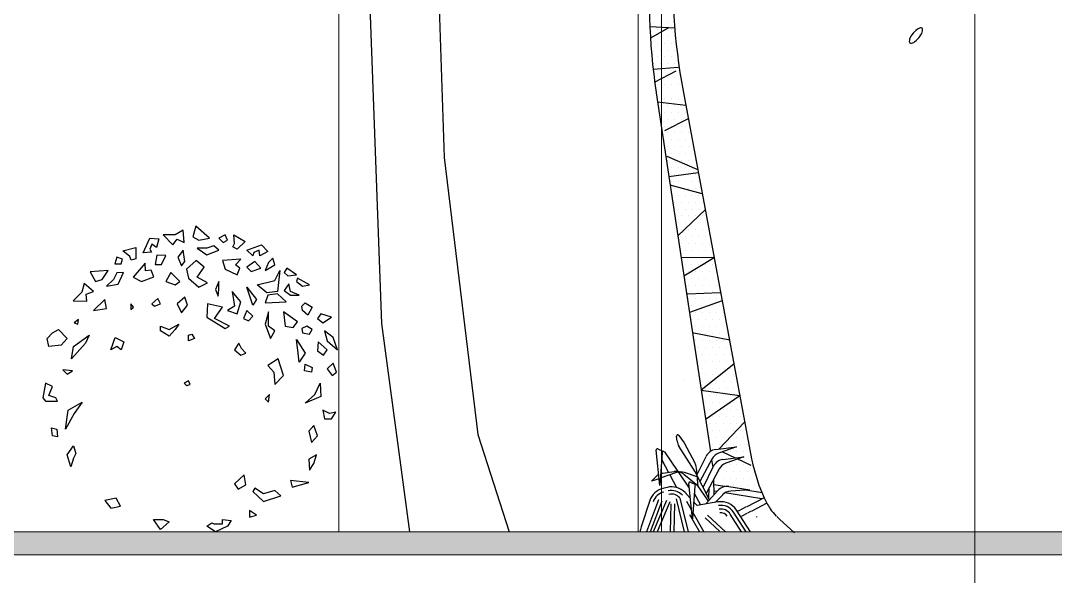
# Model space of a CAD drawing. Header units: millimetres. Extents: x 485872 to 486142, y -52344 to -52207.
# Drawn here: x 485929.5 to 485933.957, y -52339.469 to -52337.073 of the extents above; entities that cross this region are included whole.
import ezdxf

# ---------------------------------------------------------------- set-up
doc = ezdxf.new("R2010")
doc.units = ezdxf.units.MM
doc.header["$LTSCALE"] = 15
doc.linetypes.add('DASHDOTX2', pattern=[50.8, 25.4, -12.7, 0, -12.7])
doc.styles.add('ATTR', font='romans.shx', dxfattribs={"width": 0.8, "height": 0.7})

# ---------------------------------------------------------------- blocks, each defined once
blk = doc.blocks.new('A$C1FC02FEC')
at = {"color": 72}
for points in [[(0.2908, 0.7186), (0.314, 0.6943), (0.3245, 0.7078), (0.3414, 0.6997), (0.3393, 0.7294), (0.3203, 0.7186)], [(0.3695, 0.7393), (0.3625, 0.7132), (0.3772, 0.7051), (0.4025, 0.7105)], [(0.2429, 0.6751), (0.2587, 0.71), (0.2806, 0.7089), (0.2748, 0.6879), (0.2638, 0.6959), (0.2587, 0.6832), (0.2629, 0.676)], [(0.4404, 0.7186), (0.4257, 0.7105), (0.4362, 0.6997), (0.4468, 0.7051)], [(0.4594, 0.6889), (0.4636, 0.697), (0.4615, 0.7186), (0.4889, 0.7024), (0.4699, 0.6835)], [(0.2134, 0.657), (0.2106, 0.6657), (0.1938, 0.6795), (0.2247, 0.6874), (0.2246, 0.6606)], [(0.3393, 0.6808), (0.3266, 0.6646), (0.3351, 0.643), (0.3435, 0.6538)], [(0.373, 0.6862), (0.3962, 0.67), (0.4257, 0.6808), (0.413, 0.6916), (0.3962, 0.6862)], [(0.4931, 0.6808), (0.5289, 0.6943), (0.5437, 0.6781), (0.5247, 0.6673), (0.5226, 0.6808), (0.51, 0.6754), (0.5079, 0.6673)], [(0.1789, 0.6646), (0.1742, 0.6484), (0.1893, 0.6482), (0.193, 0.6595)], [(0.2754, 0.6694), (0.2716, 0.6464), (0.2867, 0.6462), (0.2973, 0.6684)], [(0.3709, 0.6565), (0.3477, 0.6349), (0.3519, 0.6133), (0.3772, 0.5917), (0.3983, 0.6025), (0.373, 0.616), (0.3899, 0.6403)], [(0.4784, 0.6592), (0.4341, 0.6565), (0.4404, 0.6349), (0.4699, 0.6214), (0.4763, 0.6376), (0.4657, 0.6457)], [(0.5121, 0.6538), (0.4931, 0.6403), (0.5037, 0.6295), (0.5268, 0.6376)], [(0.5563, 0.6619), (0.5458, 0.6511), (0.5374, 0.6322), (0.5605, 0.6457)], [(0.1141, 0.629), (0.1276, 0.6056), (0.1438, 0.6103), (0.1578, 0.632)], [(0.1542, 0.594), (0.182, 0.5989), (0.1952, 0.6274), (0.1787, 0.6261), (0.1706, 0.6104)], [(0.2478, 0.6494), (0.2184, 0.6162), (0.2382, 0.6053), (0.2686, 0.6167), (0.2616, 0.6326), (0.2484, 0.6309)], [(0.3098, 0.6268), (0.2971, 0.6052), (0.3203, 0.5971), (0.3309, 0.6052)], [(0.5184, 0.5971), (0.5605, 0.6079), (0.5732, 0.6322), (0.5669, 0.5808), (0.5416, 0.5781)], [(0.5901, 0.6376), (0.5837, 0.6268), (0.5922, 0.6187), (0.6132, 0.6214)], [(0.0731, 0.5588), (0.1067, 0.558), (0.1046, 0.575), (0.1223, 0.5812), (0.0998, 0.6007), (0.094, 0.5796)], [(0.4257, 0.6052), (0.4173, 0.5862), (0.4236, 0.57), (0.4257, 0.5862)], [(0.6153, 0.6133), (0.6132, 0.6052), (0.628, 0.5944), (0.6448, 0.5971)], [(0.4573, 0.5808), (0.4636, 0.5457), (0.4468, 0.5349), (0.4699, 0.5268), (0.4784, 0.5565)], [(0.5079, 0.5484), (0.4931, 0.5917), (0.5163, 0.5619)], [(0.5437, 0.5727), (0.5374, 0.5538), (0.5879, 0.5565), (0.5669, 0.5754)], [(0.5943, 0.5998), (0.5837, 0.5835), (0.5985, 0.5727), (0.6196, 0.5727), (0.5985, 0.5808)], [(0.1496, 0.5619), (0.1222, 0.5349), (0.1538, 0.5403)], [(0.2128, 0.5511), (0.2128, 0.5376), (0.2192, 0.543)], [(0.2782, 0.5646), (0.2634, 0.5511), (0.2697, 0.5457), (0.2845, 0.5511)], [(0.3435, 0.5673), (0.3245, 0.5511), (0.3351, 0.5295), (0.3498, 0.5484)], [(0.3983, 0.5511), (0.3962, 0.5187), (0.4404, 0.4917), (0.451, 0.4971), (0.4151, 0.516), (0.4341, 0.543)], [(0.6406, 0.5241), (0.628, 0.5349), (0.6259, 0.5457), (0.6343, 0.5538), (0.6512, 0.543)], [(0.4931, 0.5349), (0.4847, 0.516), (0.4973, 0.5106), (0.5079, 0.5214)], [(0.5458, 0.5322), (0.5374, 0.5025), (0.55, 0.4674), (0.5605, 0.4863), (0.5458, 0.4971)], [(0.5816, 0.5322), (0.5858, 0.4971), (0.6048, 0.4944), (0.6153, 0.5079)], [(0.6722, 0.5268), (0.6638, 0.516), (0.6765, 0.5052), (0.6975, 0.5187)], [(0.0864, 0.5133), (0.0759, 0.5052), (0.0843, 0.5025)], [(0.3203, 0.489), (0.3056, 0.4728), (0.2845, 0.4863), (0.2845, 0.4971), (0.3056, 0.489), (0.3287, 0.5025)], [(0.0232, 0.4809), (0.0379, 0.489), (0.059, 0.4674), (0.0443, 0.4512), (0.0148, 0.4485), (0.0105, 0.4674)], [(0.0695, 0.4187), (0.0738, 0.4485), (0.1117, 0.4755), (0.1033, 0.4566)], [(0.3519, 0.4755), (0.3604, 0.4782), (0.3667, 0.4674), (0.3519, 0.462)], [(0.6512, 0.489), (0.6385, 0.4971), (0.6259, 0.4917), (0.628, 0.4809), (0.6448, 0.4782)], [(0.6807, 0.4863), (0.687, 0.462), (0.7123, 0.4404), (0.7017, 0.4701)], [(0.1644, 0.4404), (0.1749, 0.4701), (0.196, 0.4593), (0.1897, 0.4404), (0.1791, 0.4485)], [(0.4741, 0.4566), (0.4636, 0.4404), (0.4784, 0.4269), (0.491, 0.4323), (0.4805, 0.4431)], [(0.6132, 0.4647), (0.6343, 0.4323), (0.6196, 0.4106), (0.6174, 0.4323)], [(0.6659, 0.4593), (0.6638, 0.4377), (0.6786, 0.4269), (0.687, 0.4404)], [(0.5437, 0.4025), (0.5584, 0.3863), (0.5605, 0.3566), (0.5816, 0.3782), (0.569, 0.4187)], [(0.6512, 0.3971), (0.6491, 0.3863), (0.6322, 0.389), (0.6343, 0.4052)], [(0.687, 0.3944), (0.6996, 0.3782), (0.7102, 0.3863), (0.7017, 0.4079)], [(0.0485, 0.3917), (0.059, 0.3809), (0.0716, 0.389)], [(0.0232, 0.3512), (0.0063, 0.3593), (0, 0.3242), (0.0063, 0.3161), (0.0358, 0.3161), (0.0316, 0.3242), (0.0148, 0.3296)], [(0.3519, 0.3647), (0.3414, 0.3593), (0.3477, 0.3539), (0.3561, 0.3566)], [(0.6701, 0.3593), (0.6722, 0.3269), (0.6343, 0.3107), (0.6575, 0.3323)], [(0.5479, 0.3323), (0.5374, 0.3215), (0.5458, 0.3134)], [(0.0548, 0.2485), (0.0611, 0.2945), (0.0948, 0.3134), (0.0759, 0.2864)], [(0.6765, 0.2945), (0.6807, 0.2729), (0.6975, 0.2729), (0.7081, 0.2891), (0.6933, 0.2864)], [(0.0337, 0.2485), (0.0358, 0.2296), (0.0232, 0.2323), (0.0211, 0.2512)], [(0.6554, 0.2567), (0.6427, 0.2431), (0.6491, 0.2161), (0.6638, 0.2323)], [(0.0674, 0.1567), (0.059, 0.1864), (0.0738, 0.208), (0.0801, 0.1891), (0.0738, 0.1783)], [(0.6617, 0.1864), (0.6427, 0.1756), (0.6448, 0.1486), (0.6554, 0.1648)], [(0.4868, 0.1378), (0.4636, 0.1162), (0.472, 0.1027), (0.491, 0.1135)], [(0.5121, 0.1054), (0.5079, 0.0973), (0.5332, 0.0729), (0.5753, 0.0865), (0.5605, 0.1), (0.5332, 0.0919)], [(0.5985, 0.1243), (0.6027, 0.1081), (0.6427, 0.1189)], [(0.177, 0.081), (0.1496, 0.0756), (0.1644, 0.0567), (0.1876, 0.0621)], [(0.4994, 0.0351), (0.5163, 0.0405), (0.4994, 0.0513)], [(0.2845, 0.0054), (0.2676, 0.0297), (0.2908, 0.0297), (0.3056, 0.0243)], [(0.4173, 0), (0.3962, 0.0135), (0.4088, 0.0216), (0.413, 0.0189), (0.4341, 0.0189), (0.4341, 0.0297), (0.4552, 0.027), (0.4468, 0.0135)]]:
    blk.add_lwpolyline(points, close=True, dxfattribs=at)
at = {"color": 72, "style": 'ATTR', "width": 0.8, "flags": 9}
blk.add_attdef('ESTCODE', (0.3561, 0.3566), '', height=0.00445, dxfattribs=at)
blk = doc.blocks.new('m4')
at = {"extrusion": (0, 0, -1)}
blk.add_ellipse((1152957.26, 193760.64), major_axis=(2.18, 2.62), ratio=0.38819, start_param=3.141593, end_param=9.424778, dxfattribs=at)
blk = doc.blocks.new('E39')
at = {"color": 47}
for p, q in [((36.7821, 13.516), (36.8153, 12.4644)), ((36.8153, 12.4644), (36.8929, 11.8249)), ((36.6712, 12.0807), (36.7355, 11.6)), ((36.8929, 11.8249), (36.9652, 11.6))]:
    blk.add_line(p, q, dxfattribs=at)
at = {"color": 45}
blk.add_line((36.638, 12.976), (36.6712, 12.0807), dxfattribs=at)
blk = doc.blocks.new('e48')
at = {"color": 49}
for p, q in [((26.3501, 8.3436), (26.274, 8.3476)), ((26.2757, 8.3404), (26.2757, 8.3404)), ((26.3307, 8.3444), (26.2758, 8.313)), ((26.2969, 8.3404), (26.2969, 8.3404)), ((26.3181, 8.3404), (26.3181, 8.3404)), ((26.3393, 8.3404), (26.3393, 8.3404)), ((26.2863, 8.3192), (26.2863, 8.3192)), ((26.3075, 8.3192), (26.3075, 8.3192)), ((26.3287, 8.3192), (26.3287, 8.3192)), ((26.3499, 8.3192), (26.3499, 8.3192)), ((26.2863, 8.2768), (26.2863, 8.2768)), ((26.2969, 8.298), (26.2969, 8.298)), ((26.3075, 8.2768), (26.3075, 8.2768)), ((26.3181, 8.298), (26.3181, 8.298)), ((26.3287, 8.2768), (26.3287, 8.2768)), ((26.3393, 8.298), (26.3393, 8.298)), ((26.3499, 8.2768), (26.3499, 8.2768)), ((26.2969, 8.2556), (26.2969, 8.2556)), ((26.3181, 8.2556), (26.3181, 8.2556)), ((26.3393, 8.2556), (26.3393, 8.2556)), ((26.2841, 8.2183), (26.3604, 8.2238)), ((26.2863, 8.2344), (26.2863, 8.2344)), ((26.2884, 8.1779), (26.3549, 8.2132)), ((26.2969, 8.2132), (26.2969, 8.2132)), ((26.3075, 8.2344), (26.3075, 8.2344)), ((26.3181, 8.2132), (26.3181, 8.2132)), ((26.3287, 8.2344), (26.3287, 8.2344)), ((26.3393, 8.2132), (26.3393, 8.2132)), ((26.3499, 8.2344), (26.3499, 8.2344)), ((26.3605, 8.2132), (26.3605, 8.2132)), ((26.3075, 8.192), (26.3075, 8.192)), ((26.3287, 8.192), (26.3287, 8.192)), ((26.3499, 8.192), (26.3499, 8.192)), ((26.2969, 8.1708), (26.2969, 8.1708)), ((26.3181, 8.1708), (26.3181, 8.1708)), ((26.3393, 8.1708), (26.3393, 8.1708)), ((26.3605, 8.1708), (26.3605, 8.1708)), ((26.2969, 8.1285), (26.2969, 8.1285)), ((26.3838, 8.1072), (26.2978, 8.117)), ((26.3181, 8.1285), (26.3181, 8.1285)), ((26.3393, 8.1285), (26.3393, 8.1285)), ((26.3605, 8.1285), (26.3605, 8.1285)), ((26.3075, 8.1073), (26.3075, 8.1073)), ((26.3181, 8.0861), (26.3181, 8.0861)), ((26.3287, 8.1073), (26.3287, 8.1073)), ((26.3393, 8.0861), (26.3393, 8.0861)), ((26.3499, 8.1073), (26.3499, 8.1073)), ((26.3605, 8.0861), (26.3605, 8.0861)), ((26.3711, 8.1073), (26.3711, 8.1073)), ((26.3817, 8.0861), (26.3817, 8.0861)), ((26.3287, 8.0225), (26.3287, 8.0225)), ((26.3499, 8.0225), (26.3499, 8.0225)), ((26.3711, 8.0225), (26.3711, 8.0225)), ((26.3923, 8.0225), (26.3923, 8.0225)), ((26.3181, 8.0013), (26.3181, 8.0013)), ((26.3393, 8.0013), (26.3393, 8.0013)), ((26.3605, 8.0013), (26.3605, 8.0013)), ((26.3817, 8.0013), (26.3817, 8.0013)), ((26.4029, 8.0013), (26.4029, 8.0013)), ((26.3287, 7.9801), (26.3287, 7.9801)), ((26.3393, 7.9589), (26.3393, 7.9589)), ((26.3499, 7.9801), (26.3499, 7.9801)), ((26.3605, 7.9589), (26.3605, 7.9589)), ((26.3711, 7.9801), (26.3711, 7.9801)), ((26.3817, 7.9589), (26.3817, 7.9589)), ((26.3923, 7.9801), (26.3923, 7.9801)), ((26.4029, 7.9589), (26.4029, 7.9589)), ((26.3287, 7.9377), (26.3287, 7.9377)), ((26.3499, 7.9377), (26.3499, 7.9377)), ((26.3711, 7.9377), (26.3711, 7.9377)), ((26.3923, 7.9377), (26.3923, 7.9377)), ((26.3393, 7.9166), (26.3393, 7.9166)), ((26.3499, 7.8954), (26.3499, 7.8954)), ((26.3605, 7.9166), (26.3605, 7.9166)), ((26.3711, 7.8954), (26.3711, 7.8954)), ((26.3817, 7.9166), (26.3817, 7.9166)), ((26.3923, 7.8954), (26.3923, 7.8954)), ((26.4029, 7.9166), (26.4029, 7.9166)), ((26.3393, 7.8742), (26.3393, 7.8742)), ((26.3605, 7.8742), (26.3605, 7.8742)), ((26.3817, 7.8742), (26.3817, 7.8742)), ((26.4029, 7.8742), (26.4029, 7.8742)), ((26.3499, 7.853), (26.3499, 7.853)), ((26.3605, 7.8318), (26.3605, 7.8318)), ((26.3711, 7.853), (26.3711, 7.853)), ((26.3817, 7.8318), (26.3817, 7.8318)), ((26.3923, 7.853), (26.3923, 7.853)), ((26.4029, 7.8318), (26.4029, 7.8318)), ((26.3499, 7.8106), (26.3499, 7.8106)), ((26.3711, 7.8106), (26.3711, 7.8106)), ((26.3923, 7.8106), (26.3923, 7.8106)), ((26.3605, 7.747), (26.3605, 7.747)), ((26.3817, 7.747), (26.3817, 7.747)), ((26.4029, 7.747), (26.4029, 7.747)), ((26.4241, 7.747), (26.4241, 7.747)), ((26.4453, 7.747), (26.4453, 7.747)), ((26.3605, 7.7046), (26.3605, 7.7046)), ((26.3711, 7.7258), (26.3711, 7.7258)), ((26.3817, 7.7046), (26.3817, 7.7046)), ((26.3923, 7.7258), (26.3923, 7.7258)), ((26.4029, 7.7046), (26.4029, 7.7046)), ((26.4135, 7.7258), (26.4135, 7.7258)), ((26.4241, 7.7046), (26.4241, 7.7046)), ((26.4347, 7.7258), (26.4347, 7.7258)), ((26.4453, 7.7046), (26.4453, 7.7046)), ((26.3711, 7.6835), (26.3711, 7.6835)), ((26.3923, 7.6835), (26.3923, 7.6835)), ((26.4135, 7.6835), (26.4135, 7.6835)), ((26.4347, 7.6835), (26.4347, 7.6835)), ((26.4559, 7.6835), (26.4559, 7.6835)), ((26.3703, 7.6406), (26.4732, 7.6417)), ((26.3711, 7.6411), (26.3711, 7.6411)), ((26.3817, 7.6623), (26.3817, 7.6623)), ((26.3923, 7.6411), (26.3923, 7.6411)), ((26.4029, 7.6623), (26.4029, 7.6623)), ((26.4135, 7.6411), (26.4135, 7.6411)), ((26.4241, 7.6623), (26.4241, 7.6623)), ((26.4347, 7.6411), (26.4347, 7.6411)), ((26.4453, 7.6623), (26.4453, 7.6623)), ((26.4559, 7.6411), (26.4559, 7.6411)), ((26.3817, 7.6199), (26.3817, 7.6199)), ((26.4029, 7.6199), (26.4029, 7.6199)), ((26.4241, 7.6199), (26.4241, 7.6199)), ((26.4453, 7.6199), (26.4453, 7.6199)), ((26.4664, 7.6199), (26.4664, 7.6199)), ((26.3923, 7.5987), (26.3923, 7.5987)), ((26.4135, 7.5987), (26.4135, 7.5987)), ((26.4347, 7.5987), (26.4347, 7.5987)), ((26.4559, 7.5987), (26.4559, 7.5987)), ((26.477, 7.5987), (26.477, 7.5987)), ((26.4135, 7.4292), (26.4135, 7.4292)), ((26.4347, 7.4292), (26.4347, 7.4292)), ((26.4559, 7.4292), (26.4559, 7.4292)), ((26.477, 7.4292), (26.477, 7.4292)), ((26.4982, 7.4292), (26.4982, 7.4292)), ((26.4037, 7.4111), (26.5186, 7.3884)), ((26.4135, 7.3868), (26.4135, 7.3868)), ((26.4241, 7.408), (26.4241, 7.408)), ((26.4347, 7.3868), (26.4347, 7.3868)), ((26.4453, 7.408), (26.4453, 7.408)), ((26.4559, 7.3868), (26.4559, 7.3868)), ((26.4664, 7.408), (26.4664, 7.408)), ((26.477, 7.3868), (26.477, 7.3868)), ((26.4876, 7.408), (26.4876, 7.408)), ((26.4982, 7.3868), (26.4982, 7.3868)), ((26.5088, 7.408), (26.5088, 7.408)), ((26.4241, 7.3656), (26.4241, 7.3656)), ((26.4453, 7.3656), (26.4453, 7.3656)), ((26.4664, 7.3656), (26.4664, 7.3656)), ((26.4876, 7.3656), (26.4876, 7.3656)), ((26.5088, 7.3656), (26.5088, 7.3656)), ((26.4241, 7.3232), (26.4241, 7.3232)), ((26.4347, 7.3444), (26.4347, 7.3444)), ((26.4453, 7.3232), (26.4453, 7.3232)), ((26.4559, 7.3444), (26.4559, 7.3444)), ((26.4664, 7.3232), (26.4664, 7.3232)), ((26.477, 7.3444), (26.477, 7.3444)), ((26.4876, 7.3232), (26.4876, 7.3232)), ((26.4982, 7.3444), (26.4982, 7.3444)), ((26.5088, 7.3232), (26.5088, 7.3232)), ((26.5194, 7.3444), (26.5194, 7.3444)), ((26.5311, 7.3139), (26.4311, 7.2341)), ((26.4347, 7.302), (26.4347, 7.302)), ((26.477, 7.302), (26.477, 7.302)), ((26.4982, 7.302), (26.4982, 7.302)), ((26.5194, 7.302), (26.5194, 7.302)), ((26.4241, 7.2808), (26.4241, 7.2808)), ((26.4347, 7.2596), (26.4347, 7.2596)), ((26.4453, 7.2808), (26.4453, 7.2808)), ((26.4559, 7.2596), (26.4559, 7.2596)), ((26.4664, 7.2808), (26.4664, 7.2808)), ((26.477, 7.2596), (26.477, 7.2596)), ((26.4876, 7.2808), (26.4876, 7.2808)), ((26.4982, 7.2596), (26.4982, 7.2596)), ((26.5088, 7.2808), (26.5088, 7.2808)), ((26.5194, 7.2596), (26.5194, 7.2596)), ((26.53, 7.2808), (26.53, 7.2808)), ((26.5406, 7.2596), (26.5406, 7.2596)), ((26.431, 7.2345), (26.5488, 7.2181)), ((26.4453, 7.2385), (26.4453, 7.2385)), ((26.4664, 7.2385), (26.4664, 7.2385)), ((26.4876, 7.2385), (26.4876, 7.2385)), ((26.5088, 7.2385), (26.5088, 7.2385)), ((26.53, 7.2385), (26.53, 7.2385)), ((26.4347, 7.2173), (26.4347, 7.2173)), ((26.4347, 7.2173), (26.4347, 7.2173)), ((26.4453, 7.1961), (26.4453, 7.1961)), ((26.4453, 7.1961), (26.4453, 7.1961)), ((26.4559, 7.2173), (26.4559, 7.2173)), ((26.4559, 7.2173), (26.4559, 7.2173)), ((26.4664, 7.1961), (26.4664, 7.1961)), ((26.4664, 7.1961), (26.4664, 7.1961)), ((26.477, 7.2173), (26.477, 7.2173)), ((26.477, 7.2173), (26.477, 7.2173)), ((26.4876, 7.1961), (26.4876, 7.1961)), ((26.4876, 7.1961), (26.4876, 7.1961)), ((26.4982, 7.2173), (26.4982, 7.2173)), ((26.4982, 7.2173), (26.4982, 7.2173)), ((26.5088, 7.1961), (26.5088, 7.1961)), ((26.5088, 7.1961), (26.5088, 7.1961)), ((26.5194, 7.2173), (26.5194, 7.2173)), ((26.5194, 7.2173), (26.5194, 7.2173)), ((26.53, 7.1961), (26.53, 7.1961)), ((26.5406, 7.2173), (26.5406, 7.2173)), ((26.5406, 7.2173), (26.5406, 7.2173)), ((26.5512, 7.1961), (26.5512, 7.1961)), ((26.4559, 7.1749), (26.4559, 7.1749)), ((26.4559, 7.1749), (26.4559, 7.1749)), ((26.477, 7.1749), (26.477, 7.1749)), ((26.477, 7.1749), (26.477, 7.1749)), ((26.4982, 7.1749), (26.4982, 7.1749)), ((26.5194, 7.1749), (26.5194, 7.1749)), ((26.5406, 7.1749), (26.5406, 7.1749))]:
    blk.add_line(p, q, dxfattribs=at)
at = {"color": 47}
for p, q in [((26.2863, 8.3616), (26.2863, 8.3616)), ((26.3075, 8.3616), (26.3075, 8.3616)), ((26.3287, 8.3616), (26.3287, 8.3616)), ((26.2934, 8.146), (26.4594, 7.0464)), ((26.3756, 8.1514), (26.5848, 7.0241)), ((26.3075, 8.0649), (26.3075, 8.0649)), ((26.3915, 8.0656), (26.3185, 8.0291)), ((26.3287, 8.0649), (26.3287, 8.0649)), ((26.3499, 8.0649), (26.3499, 8.0649)), ((26.3711, 8.0649), (26.3711, 8.0649)), ((26.3181, 8.0437), (26.3181, 8.0437)), ((26.3393, 8.0437), (26.3393, 8.0437)), ((26.3605, 8.0437), (26.3605, 8.0437)), ((26.3817, 8.0437), (26.3817, 8.0437)), ((26.3254, 7.951), (26.4173, 7.9115)), ((26.4135, 7.9377), (26.4135, 7.9377)), ((26.3322, 7.8891), (26.4221, 7.9009)), ((26.4135, 7.8954), (26.4135, 7.8954)), ((26.4342, 7.8356), (26.3362, 7.8627)), ((26.4241, 7.8742), (26.4241, 7.8742)), ((26.4135, 7.853), (26.4135, 7.853)), ((26.4241, 7.8318), (26.4241, 7.8318)), ((26.4135, 7.8106), (26.4135, 7.8106)), ((26.4347, 7.8106), (26.4347, 7.8106)), ((26.4439, 7.7881), (26.36, 7.7071)), ((26.3605, 7.7894), (26.3605, 7.7894)), ((26.3711, 7.7682), (26.3711, 7.7682)), ((26.3817, 7.7894), (26.3817, 7.7894)), ((26.3923, 7.7682), (26.3923, 7.7682)), ((26.4029, 7.7894), (26.4029, 7.7894)), ((26.4135, 7.7682), (26.4135, 7.7682)), ((26.4241, 7.7894), (26.4241, 7.7894)), ((26.4347, 7.7682), (26.4347, 7.7682)), ((26.4705, 7.6401), (26.3781, 7.584)), ((26.3817, 7.5775), (26.3817, 7.5775)), ((26.4029, 7.5775), (26.4029, 7.5775)), ((26.4241, 7.5775), (26.4241, 7.5775)), ((26.4453, 7.5775), (26.4453, 7.5775)), ((26.4664, 7.5775), (26.4664, 7.5775)), ((26.3923, 7.5563), (26.3923, 7.5563)), ((26.4135, 7.5563), (26.4135, 7.5563)), ((26.4347, 7.5563), (26.4347, 7.5563)), ((26.4559, 7.5563), (26.4559, 7.5563)), ((26.477, 7.5563), (26.477, 7.5563)), ((26.3888, 7.5294), (26.4896, 7.5333)), ((26.3923, 7.5139), (26.3923, 7.5139)), ((26.4029, 7.5351), (26.4029, 7.5351)), ((26.4135, 7.5139), (26.4135, 7.5139)), ((26.4241, 7.5351), (26.4241, 7.5351)), ((26.4347, 7.5139), (26.4347, 7.5139)), ((26.4453, 7.5351), (26.4453, 7.5351)), ((26.4559, 7.5139), (26.4559, 7.5139)), ((26.4664, 7.5351), (26.4664, 7.5351)), ((26.477, 7.5139), (26.477, 7.5139)), ((26.4876, 7.5351), (26.4876, 7.5351)), ((26.4954, 7.5085), (26.3951, 7.4723)), ((26.4029, 7.4927), (26.4029, 7.4927)), ((26.4241, 7.4927), (26.4241, 7.4927)), ((26.4453, 7.4927), (26.4453, 7.4927)), ((26.4664, 7.4927), (26.4664, 7.4927)), ((26.4876, 7.4927), (26.4876, 7.4927)), ((26.4029, 7.4504), (26.4029, 7.4504)), ((26.4135, 7.4716), (26.4135, 7.4716)), ((26.4241, 7.4504), (26.4241, 7.4504)), ((26.4347, 7.4716), (26.4347, 7.4716)), ((26.4453, 7.4504), (26.4453, 7.4504)), ((26.4559, 7.4716), (26.4559, 7.4716)), ((26.4664, 7.4504), (26.4664, 7.4504)), ((26.477, 7.4716), (26.477, 7.4716)), ((26.4876, 7.4504), (26.4876, 7.4504)), ((26.4982, 7.4716), (26.4982, 7.4716)), ((26.549, 7.2173), (26.4446, 7.1444)), ((26.4453, 7.1537), (26.4453, 7.1537)), ((26.4453, 7.1537), (26.4453, 7.1537)), ((26.4559, 7.1325), (26.4559, 7.1325)), ((26.4664, 7.1537), (26.4664, 7.1537)), ((26.477, 7.1325), (26.477, 7.1325)), ((26.564, 7.1365), (26.4851, 7.0535)), ((26.4876, 7.1537), (26.4876, 7.1537)), ((26.4982, 7.1325), (26.4982, 7.1325)), ((26.5088, 7.1537), (26.5088, 7.1537)), ((26.5194, 7.1325), (26.5194, 7.1325)), ((26.53, 7.1537), (26.53, 7.1537)), ((26.5406, 7.1325), (26.5406, 7.1325)), ((26.5512, 7.1537), (26.5512, 7.1537)), ((26.5618, 7.1325), (26.5618, 7.1325)), ((26.5618, 7.1325), (26.5618, 7.1325)), ((26.5618, 7.1325), (26.5618, 7.1325)), ((26.4664, 7.1113), (26.4664, 7.1113)), ((26.4876, 7.1113), (26.4876, 7.1113)), ((26.5088, 7.1113), (26.5088, 7.1113)), ((26.53, 7.1113), (26.53, 7.1113)), ((26.5512, 7.1113), (26.5512, 7.1113)), ((26.5512, 7.1113), (26.5512, 7.1113)), ((26.5512, 7.1113), (26.5512, 7.1113)), ((26.4559, 7.0901), (26.4559, 7.0901)), ((26.4664, 7.0689), (26.4664, 7.0689)), ((26.477, 7.0901), (26.477, 7.0901)), ((26.4876, 7.0689), (26.4876, 7.0689)), ((26.4982, 7.0901), (26.4982, 7.0901)), ((26.5088, 7.0689), (26.5088, 7.0689)), ((26.5088, 7.0689), (26.5088, 7.0689)), ((26.5088, 7.0689), (26.5088, 7.0689)), ((26.5194, 7.0901), (26.5194, 7.0901)), ((26.53, 7.0689), (26.53, 7.0689)), ((26.53, 7.0689), (26.53, 7.0689)), ((26.53, 7.0689), (26.53, 7.0689)), ((26.5406, 7.0901), (26.5406, 7.0901)), ((26.5406, 7.0901), (26.5406, 7.0901)), ((26.5406, 7.0901), (26.5406, 7.0901)), ((26.5512, 7.0689), (26.5512, 7.0689)), ((26.5512, 7.0689), (26.5512, 7.0689)), ((26.5512, 7.0689), (26.5512, 7.0689)), ((26.5618, 7.0901), (26.5618, 7.0901)), ((26.5618, 7.0901), (26.5618, 7.0901)), ((26.5618, 7.0901), (26.5618, 7.0901)), ((26.5724, 7.0689), (26.5724, 7.0689)), ((26.5724, 7.0689), (26.5724, 7.0689)), ((26.5724, 7.0689), (26.5724, 7.0689)), ((26.477, 7.0477), (26.477, 7.0477)), ((26.4959, 7.0449), (26.5348, 7.0267)), ((26.4982, 7.0477), (26.4982, 7.0477)), ((26.5194, 7.0477), (26.5194, 7.0477)), ((26.5406, 7.0477), (26.5406, 7.0477)), ((26.5618, 7.0477), (26.5618, 7.0477)), ((26.4631, 7.0216), (26.4668, 6.9976)), ((26.5194, 7.0054), (26.5194, 7.0054)), ((26.5406, 7.0054), (26.5406, 7.0054)), ((26.5423, 7.0232), (26.5827, 7.0043)), ((26.5618, 7.0054), (26.5618, 7.0054)), ((26.583, 7.0054), (26.583, 7.0054)), ((26.583, 7.0054), (26.583, 7.0054)), ((26.5893, 7.0054), (26.6077, 6.9426)), ((26.4876, 6.9842), (26.4876, 6.9842)), ((26.5088, 6.9842), (26.5088, 6.9842)), ((26.53, 6.9842), (26.53, 6.9842)), ((26.5512, 6.9842), (26.5512, 6.9842)), ((26.5724, 6.9842), (26.5724, 6.9842)), ((26.5936, 6.9842), (26.5936, 6.9842)), ((26.4664, 6.9418), (26.4664, 6.9418)), ((26.469, 6.9607), (26.4698, 6.9128)), ((26.5039, 6.9384), (26.4693, 6.9441)), ((26.477, 6.963), (26.477, 6.963)), ((26.4876, 6.9418), (26.4876, 6.9418)), ((26.4982, 6.963), (26.4982, 6.963)), ((26.5088, 6.9418), (26.5088, 6.9418)), ((26.5194, 6.963), (26.5194, 6.963)), ((26.53, 6.9418), (26.53, 6.9418)), ((26.5406, 6.963), (26.5406, 6.963)), ((26.5512, 6.9418), (26.5512, 6.9418)), ((26.5618, 6.963), (26.5618, 6.963)), ((26.5724, 6.9418), (26.5724, 6.9418)), ((26.583, 6.963), (26.583, 6.963)), ((26.5936, 6.9418), (26.5936, 6.9418)), ((26.6077, 6.9426), (26.6241, 6.9043)), ((26.4559, 6.9206), (26.4559, 6.9206)), ((26.4793, 6.9233), (26.4696, 6.9249)), ((26.477, 6.9206), (26.477, 6.9206)), ((26.4982, 6.9206), (26.4982, 6.9206)), ((26.6169, 6.9009), (26.504, 6.9193)), ((26.5194, 6.9206), (26.5194, 6.9206)), ((26.5406, 6.9206), (26.5406, 6.9206)), ((26.5618, 6.9206), (26.5618, 6.9206)), ((26.6174, 6.9199), (26.5683, 6.9279)), ((26.583, 6.9206), (26.583, 6.9206)), ((26.6042, 6.9206), (26.6042, 6.9206)), ((26.5689, 6.8762), (26.5459, 6.8644)), ((26.624, 6.9045), (26.5705, 6.877)), ((26.6322, 6.8876), (26.5837, 6.8626)), ((26.5458, 6.8643), (26.542, 6.8623)), ((26.555, 6.8479), (26.5522, 6.8464)), ((26.5708, 6.856), (26.5555, 6.8481)), ((26.5826, 6.8621), (26.5733, 6.8573)), ((26.6013, 6.8454), (26.602, 6.8468)), ((26.6711, 6.8384), (26.7168, 6.797))]:
    blk.add_line(p, q, dxfattribs=at)
at = {"color": 253}
blk.add_line((26.3769, 7.2632), (26.3769, 7.2632), dxfattribs=at)
at = {"color": 99}
for p, q in [((26.3575, 7.0777), (26.3555, 7.0928)), ((26.3623, 7.0955), (26.3788, 7.0728)), ((26.3788, 7.0728), (26.4119, 7.0112)), ((26.3043, 6.9417), (26.2933, 7.0502)), ((26.3117, 7.043), (26.3043, 6.9417)), ((26.3186, 7.0448), (26.3598, 6.9846)), ((26.4752, 7.0522), (26.5397, 7.0607)), ((26.5397, 7.0607), (26.4844, 7.0407)), ((26.3101, 7.0206), (26.3308, 6.9821)), ((26.4182, 6.9737), (26.4462, 7.0313)), ((26.464, 7.0231), (26.4272, 6.9546)), ((26.4974, 7.0218), (26.5618, 7.0302)), ((26.4982, 7.0054), (26.4982, 7.0054)), ((26.5618, 7.0302), (26.5065, 7.0102)), ((26.3555, 6.9816), (26.3059, 6.9642)), ((26.3138, 6.9796), (26.3487, 6.9846)), ((26.3349, 6.9744), (26.3555, 6.9359)), ((26.4187, 6.9682), (26.3804, 6.9816)), ((26.4162, 6.9966), (26.4212, 6.9391)), ((26.4368, 6.9358), (26.4684, 7.0008)), ((26.4861, 6.9926), (26.446, 6.9179)), ((26.2792, 6.9548), (26.2917, 6.9681)), ((26.3021, 6.9629), (26.2792, 6.9548)), ((26.3983, 6.9525), (26.4152, 6.9435)), ((26.4116, 6.9413), (26.4042, 6.84)), ((26.4185, 6.9431), (26.4524, 6.8935)), ((26.3271, 6.9363), (26.3135, 6.933)), ((26.3978, 6.9031), (26.3819, 6.9201)), ((26.41, 6.9189), (26.4294, 6.8828)), ((26.4451, 6.8854), (26.4821, 6.9265)), ((26.4544, 6.9334), (26.4534, 6.9035)), ((26.4969, 6.9136), (26.474, 6.8903)), ((26.5158, 6.9385), (26.5801, 6.9287)), ((26.5801, 6.9287), (26.5214, 6.9249)), ((26.2734, 6.8957), (26.2468, 6.8149)), ((26.3, 6.8978), (26.2632, 6.8)), ((26.3246, 6.8958), (26.2843, 6.8)), ((26.3351, 6.8914), (26.2966, 6.8)), ((26.3385, 6.8859), (26.3357, 6.8)), ((26.3498, 6.8856), (26.347, 6.8)), ((26.3543, 6.9008), (26.3791, 6.8)), ((26.3859, 6.8938), (26.4016, 6.8661)), ((26.4185, 6.881), (26.408, 6.8921)), ((26.4825, 6.8917), (26.4185, 6.881)), ((26.3958, 6.8534), (26.4259, 6.8)), ((26.4056, 6.8589), (26.4389, 6.8)), ((26.4509, 6.8508), (26.5054, 6.8)), ((26.5548, 6.8004), (26.5203, 6.8542)), ((26.5684, 6.8001), (26.5298, 6.8603)), ((26.582, 6.7999), (26.5393, 6.8664)), ((26.4432, 6.8425), (26.4868, 6.8018))]:
    blk.add_line(p, q, dxfattribs=at)
at = {"color": 97}
for p, q in [((26.2982, 7.054), (26.3156, 7.0459)), ((26.4112, 6.9857), (26.363, 7.0623)), ((26.3606, 6.9834), (26.3947, 6.9335)), ((26.3775, 6.9768), (26.421, 6.9422)), ((26.4563, 6.8978), (26.4112, 6.9857)), ((26.4042, 6.84), (26.3932, 6.9485)), ((26.3105, 6.8938), (26.2753, 6.8)), ((26.3653, 6.9035), (26.3908, 6.8))]:
    blk.add_line(p, q, dxfattribs=at)
at = {"color": 47}
for centre, radius, start, end in [((28.1559, 8.4272), 1.8836, 174.5474, 188.5836), ((28.2276, 8.4951), 1.8836, 176.4772, 190.5135), ((26.77, 7.0584), 0.1884, 190.5135, 196.3627), ((26.7973, 6.9781), 0.1884, 203.0722, 214.4919), ((26.7973, 6.9781), 0.1884, 214.7711, 223.5689), ((26.7973, 6.9781), 0.1884, 224.2985, 227.9)]:
    blk.add_arc(centre, radius, start, end, dxfattribs=at)
at = {"color": 99}
for centre, radius, start, end in [((26.3593, 7.0933), 0.00377, 36.0256, 187.2599), ((26.3948, 7.0824), 0.0377, 187.2599, 212.2117), ((26.297, 7.0506), 0.00377, 71.388, 185.7948), ((26.3155, 7.0427), 0.00377, 34.3654, 175.8129), ((26.4801, 7.0149), 0.0377, 97.4872, 154.1243), ((26.4972, 7.0053), 0.0377, 109.8708, 151.7988), ((26.3787, 6.9934), 0.0377, 4.9487, 28.239), ((26.5023, 6.9844), 0.0377, 97.4872, 154.1243), ((26.5193, 6.9748), 0.0377, 109.8708, 151.7988), ((26.3192, 6.9424), 0.0377, 98.1603, 108.9442), ((26.3541, 6.9474), 0.0377, 51.4474, 98.1603), ((26.368, 6.9461), 0.0377, 70.7207, 109.3672), ((26.3969, 6.9489), 0.00377, 71.388, 185.7948), ((26.4154, 6.941), 0.00377, 34.3654, 175.8129), ((26.3271, 6.8781), 0.0565, 103.8612, 161.8175), ((26.3406, 6.8814), 0.0565, 43.1511, 103.8612), ((26.3406, 6.8814), 0.0452, 43.1511, 103.8612), ((26.3406, 6.8814), 0.0339, 43.1511, 103.8612), ((26.5101, 6.9012), 0.0377, 81.3153, 137.9523), ((26.5238, 6.8873), 0.0377, 93.6989, 135.6269), ((26.4918, 6.8359), 0.0565, 32.6599, 99.4623), ((26.4918, 6.8359), 0.0452, 32.6599, 99.4623), ((26.4918, 6.8359), 0.0339, 32.6599, 99.4623), ((26.4918, 6.8359), 0.0226, 32.6599, 99.4623), ((26.3005, 6.7972), 0.0565, 161.8175, 177.1777)]:
    blk.add_arc(centre, radius, start, end, dxfattribs=at)
at = {"color": 97}
for centre, radius, start, end in [((26.3192, 6.9424), 0.0377, 119.0685, 136.8698), ((26.3271, 6.8781), 0.0452, 103.8612, 161.8175)]:
    blk.add_arc(centre, radius, start, end, dxfattribs=at)

msp = doc.modelspace()

# ---------------------------------------------------------------- hatches: boundary and pattern name
at = {"linetype": 'Continuous', "lineweight": 13}
h = msp.add_hatch(color=256, dxfattribs=at)
h.dxf.hatch_style = 1
h.paths.add_polyline_path([(485926.5848, -52339.2766), (485952.3948, -52339.2766), (485952.3948, -52339.3766), (485926.5848, -52339.3766)])

# ---------------------------------------------------------------- linework, layer by layer
at = {"color": 6, "linetype": 'DASHDOTX2', "lineweight": 13}
msp.add_line((485933.6102, -52330.8766), (485933.6102, -52342.3766), dxfattribs=at)
at = {"linetype": 'Continuous', "lineweight": 13}
for points in [[(485932.1602, -52334.8175), (485932.1602, -52339.2766)], [(485932.2602, -52334.8175), (485932.2602, -52339.2766)], [(485932.1602, -52336.7766), (485930.8702, -52336.7766), (485930.8702, -52339.2766), (485935.3102, -52339.2766), (485935.3102, -52336.7766), (485934.4602, -52336.7766)]]:
    msp.add_lwpolyline(points, dxfattribs=at)
msp.add_lwpolyline([(485926.5848, -52339.2766), (485952.3948, -52339.2766), (485952.3948, -52339.3766), (485926.5848, -52339.3766)], close=True, dxfattribs=at)

# ---------------------------------------------------------------- block references
at = {"lineweight": 5}
for name, p, xscale, yscale, zscale in [('E39', (485862.5838, -52360.9357), 1.867160084307194, 1.867160084307194, 1.867160084307194), ('e48', (485895.2499, -52348.8427), 1.40674330946058, 1.40674330946058, 1.40674330946058)]:
    msp.add_blockref(name, p, dxfattribs=dict(at, xscale=xscale, yscale=yscale, zscale=zscale))
at = {"xscale": 0.012, "yscale": 0.012, "zscale": 0.012}
msp.add_blockref('m4', (472097.8698, -54662.2646), dxfattribs=at)
at = {"color": 4, "xscale": 1.782512285651406, "yscale": 1.782512285578938, "zscale": 1.782512285575677}
msp.add_blockref('A$C1FC02FEC', (485929.5952, -52339.2766), dxfattribs=at)

doc.saveas('drawing.dxf')
